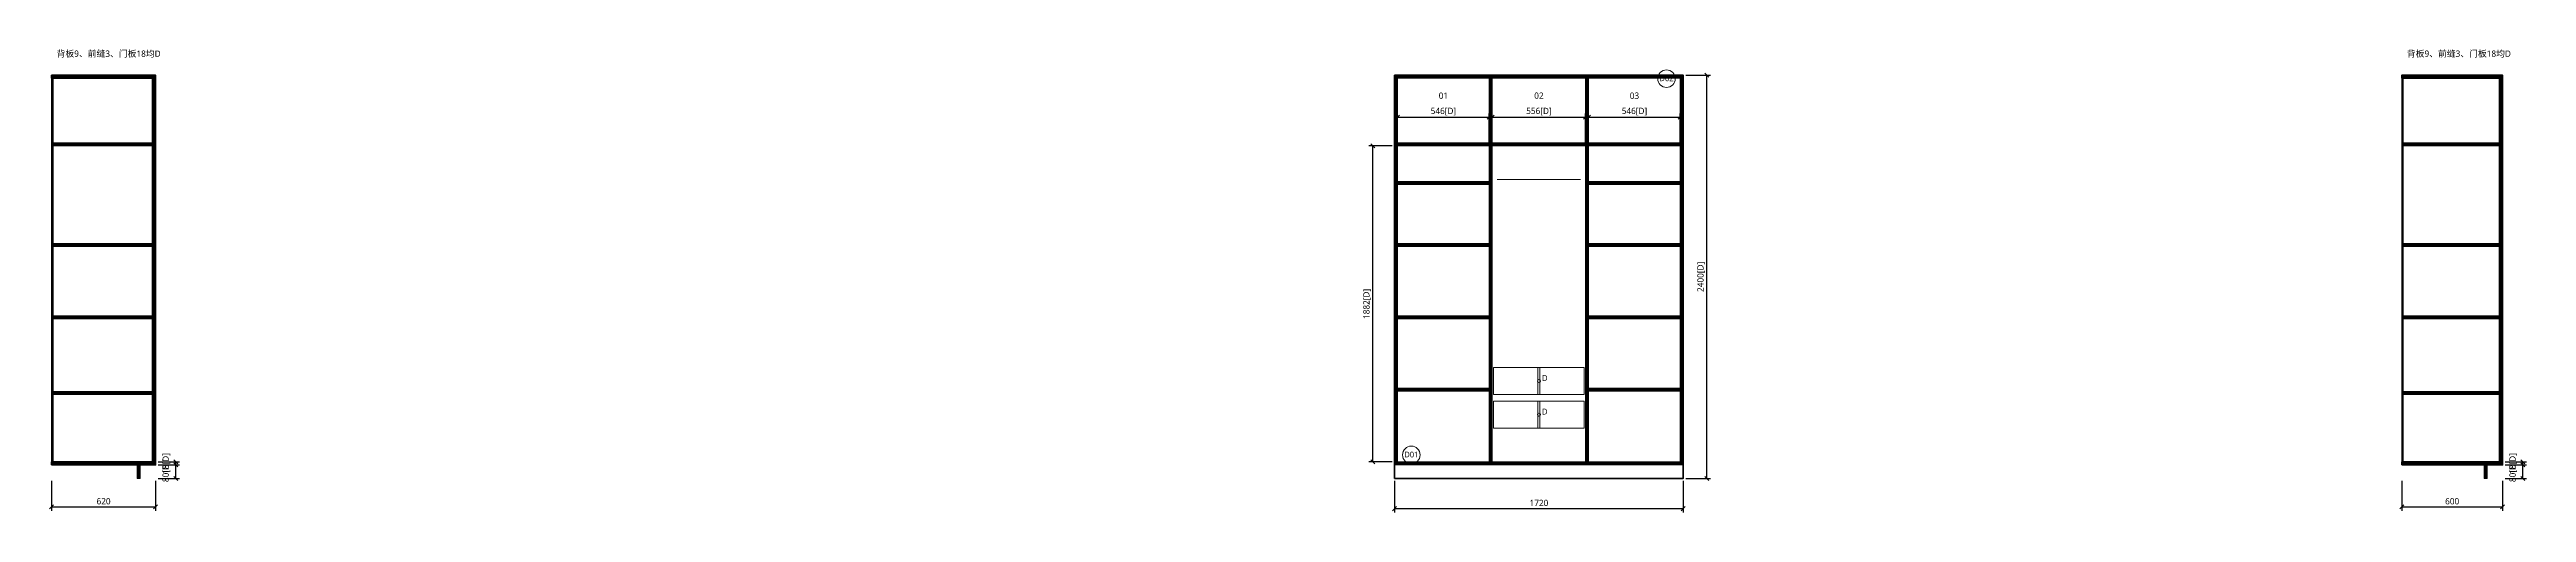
# Model space of a CAD drawing. Header units: millimetres. Extents: x -49496 to 320171, y -10186 to 2697.
# Drawn here: x 235988 to 250742, y -202 to 2553 of the extents above; entities that cross this region are included whole.
import ezdxf
from ezdxf.enums import TextEntityAlignment as Align

# ---------------------------------------------------------------- set-up
doc = ezdxf.new("R2010")
doc.units = ezdxf.units.MM
for name, color, linetype, lineweight in [('A-DETAIL', 7, 'Continuous', 18), ('A-DIM', 7, 'Continuous', 13), ('A-HATCH', 8, 'Continuous', 9), ('A-OUTLINE', 7, 'Continuous', 35), ('A-SYMBOL', 7, 'Continuous', 18), ('A-TEXT', 7, 'Continuous', 13)]:
    doc.layers.add(name, color=color, linetype=linetype, lineweight=lineweight)
doc.styles.add('CN', font='NotoSansCJK-Regular.ttc')
doc.styles.add('OpenSansCondensed-Light', font='OpenSansCondensed-Light.ttf')
doc.dimstyles.new('EZDXF', dxfattribs={"dimtxt": 0.25, "dimasz": 0.175, "dimexe": 0.375, "dimexo": 0.125, "dimgap": 0.1, "dimtad": 1, "dimlfac": 100, "dimzin": 12, "dimdsep": 46, "dimtxsty": 'OpenSansCondensed-Light', "dimblk": 'ARCHTICK', "dimcen": 2.5, "dimazin": 3, "dimtfac": 0.5, "dimtmove": 2, "dimatfit": 3, "dimarcsym": 0})

# ---------------------------------------------------------------- blocks, each defined once
blk = doc.blocks.new('_ARCHTICK')
at = {"color": 0, "linetype": 'ByBlock', "const_width": 0.15}
blk.add_lwpolyline([(-0.5, -0.5), (0.5, 0.5)], dxfattribs=at)
blk = doc.blocks.new('HW-HANDLE')
blk.add_lwpolyline([(-6, -80), (6, -80), (6, 80), (-6, 80)], close=True)
blk.add_circle((0, 0), 9)
at = {"style": 'CN'}
blk.add_attdef('STATUS', (18, 0), '', height=35, dxfattribs=at)

msp = doc.modelspace()

# ---------------------------------------------------------------- hatches: boundary and pattern name
at = {"layer": 'A-HATCH'}
h = msp.add_hatch(dxfattribs=at)
h.set_pattern_fill('ANSI31', scale=1.5)
h.paths.add_polyline_path([(236000, 2382), (236599, 2382), (236599, 2400), (236000, 2400)])
h = msp.add_hatch(dxfattribs=at)
h.set_pattern_fill('ANSI31', scale=1.5)
h.paths.add_polyline_path([(236000, 98), (236009, 98), (236009, 2382), (236000, 2382)])
h = msp.add_hatch(dxfattribs=at)
h.set_pattern_fill('ANSI31', scale=1.5)
h.paths.add_polyline_path([(236602, 80), (236620, 80), (236620, 2400), (236602, 2400)])
h = msp.add_hatch(dxfattribs=at)
h.set_pattern_fill('ANSI31', scale=1.5)
h.paths.add_polyline_path([(244000, 2382), (245720, 2382), (245720, 2400), (244000, 2400)])
h = msp.add_hatch(dxfattribs=at)
h.set_pattern_fill('ANSI31', scale=1.5)
h.paths.add_polyline_path([(244000, 80), (244018, 80), (244018, 2400), (244000, 2400)])
h = msp.add_hatch(dxfattribs=at)
h.set_pattern_fill('ANSI31', scale=1.5)
h.paths.add_polyline_path([(244564, 98), (244582, 98), (244582, 2382), (244564, 2382)])
h = msp.add_hatch(dxfattribs=at)
h.set_pattern_fill('ANSI31', scale=1.5)
h.paths.add_polyline_path([(245138, 98), (245156, 98), (245156, 2382), (245138, 2382)])
h = msp.add_hatch(dxfattribs=at)
h.set_pattern_fill('ANSI31', scale=1.5)
h.paths.add_polyline_path([(245702, 80), (245720, 80), (245720, 2400), (245702, 2400)])
h = msp.add_hatch(dxfattribs=at)
h.set_pattern_fill('ANSI31', scale=1.5)
h.paths.add_polyline_path([(250000, 2382), (250579, 2382), (250579, 2400), (250000, 2400)])
h = msp.add_hatch(dxfattribs=at)
h.set_pattern_fill('ANSI31', scale=1.5)
h.paths.add_polyline_path([(250000, 98), (250009, 98), (250009, 2382), (250000, 2382)])
h = msp.add_hatch(dxfattribs=at)
h.set_pattern_fill('ANSI31', scale=1.5)
h.paths.add_polyline_path([(250582, 80), (250600, 80), (250600, 2400), (250582, 2400)])
h = msp.add_hatch(dxfattribs=at)
h.set_pattern_fill('ANSI31', scale=1.5)
h.paths.add_polyline_path([(236009, 1980), (236599, 1980), (236599, 1998), (236009, 1998)])
h = msp.add_hatch(dxfattribs=at)
h.set_pattern_fill('ANSI31', scale=1.5)
h.paths.add_polyline_path([(244018, 1980), (245702, 1980), (245702, 1998), (244018, 1998)])
h = msp.add_hatch(dxfattribs=at)
h.set_pattern_fill('ANSI31', scale=1.5)
h.paths.add_polyline_path([(250009, 1980), (250579, 1980), (250579, 1998), (250009, 1998)])
h = msp.add_hatch(dxfattribs=at)
h.set_pattern_fill('ANSI31', scale=1.5)
h.paths.add_polyline_path([(244018, 1750), (244564, 1750), (244564, 1768), (244018, 1768)])
h = msp.add_hatch(dxfattribs=at)
h.set_pattern_fill('ANSI31', scale=1.5)
h.paths.add_polyline_path([(245156, 1750), (245702, 1750), (245702, 1768), (245156, 1768)])
h = msp.add_hatch(dxfattribs=at)
h.set_pattern_fill('ANSI31', scale=1.5)
h.paths.add_polyline_path([(236009, 1380), (236599, 1380), (236599, 1398), (236009, 1398)])
h = msp.add_hatch(dxfattribs=at)
h.set_pattern_fill('ANSI31', scale=1.5)
h.paths.add_polyline_path([(244018, 1380), (244564, 1380), (244564, 1398), (244018, 1398)])
h = msp.add_hatch(dxfattribs=at)
h.set_pattern_fill('ANSI31', scale=1.5)
h.paths.add_polyline_path([(245156, 1380), (245702, 1380), (245702, 1398), (245156, 1398)])
h = msp.add_hatch(dxfattribs=at)
h.set_pattern_fill('ANSI31', scale=1.5)
h.paths.add_polyline_path([(250009, 1380), (250579, 1380), (250579, 1398), (250009, 1398)])
h = msp.add_hatch(dxfattribs=at)
h.set_pattern_fill('ANSI31', scale=1.5)
h.paths.add_polyline_path([(236009, 950), (236599, 950), (236599, 968), (236009, 968)])
h = msp.add_hatch(dxfattribs=at)
h.set_pattern_fill('ANSI31', scale=1.5)
h.paths.add_polyline_path([(244018, 950), (244564, 950), (244564, 968), (244018, 968)])
h = msp.add_hatch(dxfattribs=at)
h.set_pattern_fill('ANSI31', scale=1.5)
h.paths.add_polyline_path([(245156, 950), (245702, 950), (245702, 968), (245156, 968)])
h = msp.add_hatch(dxfattribs=at)
h.set_pattern_fill('ANSI31', scale=1.5)
h.paths.add_polyline_path([(250009, 950), (250579, 950), (250579, 968), (250009, 968)])
h = msp.add_hatch(dxfattribs=at)
h.set_pattern_fill('ANSI31', scale=1.5)
h.paths.add_polyline_path([(236009, 500), (236599, 500), (236599, 518), (236009, 518)])
h = msp.add_hatch(dxfattribs=at)
h.set_pattern_fill('ANSI31', scale=1.5)
h.paths.add_polyline_path([(244018, 520), (244564, 520), (244564, 538), (244018, 538)])
h = msp.add_hatch(dxfattribs=at)
h.set_pattern_fill('ANSI31', scale=1.5)
h.paths.add_polyline_path([(245156, 520), (245702, 520), (245702, 538), (245156, 538)])
h = msp.add_hatch(dxfattribs=at)
h.set_pattern_fill('ANSI31', scale=1.5)
h.paths.add_polyline_path([(250009, 500), (250579, 500), (250579, 518), (250009, 518)])
h = msp.add_hatch(dxfattribs=at)
h.set_pattern_fill('ANSI31', scale=1.5)
h.paths.add_polyline_path([(236000, 80), (236599, 80), (236599, 98), (236000, 98)])
h = msp.add_hatch(dxfattribs=at)
h.set_pattern_fill('ANSI31', scale=1.5)
h.paths.add_polyline_path([(236510, 0), (236528, 0), (236528, 80), (236510, 80)])
h = msp.add_hatch(dxfattribs=at)
h.set_pattern_fill('ANSI31', scale=1.5)
h.paths.add_polyline_path([(244000, 80), (245720, 80), (245720, 98), (244000, 98)])
h = msp.add_hatch(dxfattribs=at)
h.set_pattern_fill('ANSI31', scale=1.5)
h.paths.add_polyline_path([(250000, 80), (250579, 80), (250579, 98), (250000, 98)])
h = msp.add_hatch(dxfattribs=at)
h.set_pattern_fill('ANSI31', scale=1.5)
h.paths.add_polyline_path([(250490, 0), (250508, 0), (250508, 80), (250490, 80)])

# ---------------------------------------------------------------- linework, layer by layer
at = {"layer": 'A-DETAIL'}
for points in [[(236000, 98), (236009, 98), (236009, 2382), (236000, 2382)], [(244000, 2382), (245720, 2382), (245720, 2400), (244000, 2400)], [(244000, 80), (244018, 80), (244018, 2400), (244000, 2400)], [(244564, 98), (244582, 98), (244582, 2382), (244564, 2382)], [(245138, 98), (245156, 98), (245156, 2382), (245138, 2382)], [(245702, 80), (245720, 80), (245720, 2400), (245702, 2400)], [(250000, 98), (250009, 98), (250009, 2382), (250000, 2382)], [(236009, 1980), (236599, 1980), (236599, 1998), (236009, 1998)], [(244018, 1980), (245702, 1980), (245702, 1998), (244018, 1998)], [(250009, 1980), (250579, 1980), (250579, 1998), (250009, 1998)], [(244018, 1750), (244564, 1750), (244564, 1768), (244018, 1768)], [(245156, 1750), (245702, 1750), (245702, 1768), (245156, 1768)], [(236009, 1380), (236599, 1380), (236599, 1398), (236009, 1398)], [(244018, 1380), (244564, 1380), (244564, 1398), (244018, 1398)], [(245156, 1380), (245702, 1380), (245702, 1398), (245156, 1398)], [(250009, 1380), (250579, 1380), (250579, 1398), (250009, 1398)], [(236009, 950), (236599, 950), (236599, 968), (236009, 968)], [(244018, 950), (244564, 950), (244564, 968), (244018, 968)], [(245156, 950), (245702, 950), (245702, 968), (245156, 968)], [(250009, 950), (250579, 950), (250579, 968), (250009, 968)], [(244590, 500), (245130, 500), (245130, 660), (244590, 660)], [(236009, 500), (236599, 500), (236599, 518), (236009, 518)], [(244018, 520), (244564, 520), (244564, 538), (244018, 538)], [(244590, 300), (245130, 300), (245130, 460), (244590, 460)], [(245156, 520), (245702, 520), (245702, 538), (245156, 538)], [(250009, 500), (250579, 500), (250579, 518), (250009, 518)], [(236510, 0), (236528, 0), (236528, 80), (236510, 80)], [(244000, 80), (245720, 80), (245720, 98), (244000, 98)], [(250490, 0), (250508, 0), (250508, 80), (250490, 80)]]:
    msp.add_lwpolyline(points, close=True, dxfattribs=at)
at = {"layer": 'A-OUTLINE'}
for points in [[(236000, 2382), (236599, 2382), (236599, 2400), (236000, 2400)], [(236602, 80), (236620, 80), (236620, 2400), (236602, 2400)], [(244000, 0), (245720, 0), (245720, 2400), (244000, 2400)], [(250000, 2382), (250579, 2382), (250579, 2400), (250000, 2400)], [(250582, 80), (250600, 80), (250600, 2400), (250582, 2400)], [(236000, 80), (236599, 80), (236599, 98), (236000, 98)], [(250000, 80), (250579, 80), (250579, 98), (250000, 98)]]:
    msp.add_lwpolyline(points, close=True, dxfattribs=at)
at = {"layer": 'A-SYMBOL'}
msp.add_line((244612, 1780), (245108, 1780), dxfattribs=at)
for centre in [(245620, 2380), (244100, 140)]:
    msp.add_circle(centre, 52.5, dxfattribs=at)

# ---------------------------------------------------------------- block references
for p in [(244860, 580), (244860, 380)]:
    msp.add_blockref('HW-HANDLE', p, dxfattribs=at).add_auto_attribs({'STATUS': 'D'})

# ---------------------------------------------------------------- texts
at = {"layer": 'A-SYMBOL', "style": 'CN'}
for s, p in [('D02', (245620, 2365)), ('D01', (244100, 125))]:
    msp.add_text(s, height=34.5, dxfattribs=at).set_placement(p, align=Align.CENTER)
at = {"layer": 'A-TEXT', "style": 'CN'}
for p in [(236030, 2510), (250030, 2510)]:
    msp.add_text('背板9、前缝3、门板18均D', height=37.5, dxfattribs=at).set_placement(p)
for s, p in [('01', (244291, 2260)), ('02', (244860, 2260)), ('03', (245429, 2260))]:
    msp.add_text(s, height=37.5, dxfattribs=at).set_placement(p, align=Align.CENTER)

# ---------------------------------------------------------------- dimensions: what is measured, and where the dimension line sits
at = {"layer": 'A-DIM'}
for base, p1, p2 in [((245860, 0), (245720, 0), (245720, 2400)), ((243870, 98), (244000, 98), (244000, 1980)), ((236740, 80), (236620, 80), (236620, 98)), ((250720, 80), (250600, 80), (250600, 98)), ((236740, 0), (236620, 0), (236620, 80)), ((250720, 0), (250600, 0), (250600, 80))]:
    msp.add_linear_dim(base=base, p1=p1, p2=p2, angle=90, dimstyle='EZDXF', override={"dimscale": 15, "dimtxt": 2.5, "dimasz": 2, "dimexe": 1.5, "dimexo": 1, "dimgap": 1, "dimtad": 1, "dimdec": 0, "dimlfac": 1, "dimzin": 8, "dimpost": '<>[D]', "dimtxsty": 'CN', "dimtsz": 0.8, "dimclrd": 0, "dimclre": 0, "dimclrt": 0}, dxfattribs=at).render()
for base, p1, p2, override in [((244018, 2150), (244018, 1980), (244564, 1980), {"dimscale": 15, "dimtxt": 2.5, "dimasz": 2, "dimexe": 1.5, "dimexo": 1, "dimgap": 1, "dimtad": 1, "dimdec": 0, "dimlfac": 1, "dimzin": 8, "dimpost": '<>[D]', "dimtxsty": 'CN', "dimtsz": 0.8, "dimclrd": 0, "dimclre": 0, "dimclrt": 0}), ((244582, 2150), (244582, 1980), (245138, 1980), {"dimscale": 15, "dimtxt": 2.5, "dimasz": 2, "dimexe": 1.5, "dimexo": 1, "dimgap": 1, "dimtad": 1, "dimdec": 0, "dimlfac": 1, "dimzin": 8, "dimpost": '<>[D]', "dimtxsty": 'CN', "dimtsz": 0.8, "dimclrd": 0, "dimclre": 0, "dimclrt": 0}), ((245156, 2150), (245156, 1980), (245702, 1980), {"dimscale": 15, "dimtxt": 2.5, "dimasz": 2, "dimexe": 1.5, "dimexo": 1, "dimgap": 1, "dimtad": 1, "dimdec": 0, "dimlfac": 1, "dimzin": 8, "dimpost": '<>[D]', "dimtxsty": 'CN', "dimtsz": 0.8, "dimclrd": 0, "dimclre": 0, "dimclrt": 0}), ((236000, -170), (236000, 0), (236620, 0), {"dimscale": 15, "dimtxt": 2.5, "dimasz": 2, "dimexe": 1.5, "dimexo": 1, "dimgap": 1, "dimtad": 1, "dimdec": 0, "dimlfac": 1, "dimzin": 8, "dimpost": '', "dimtxsty": 'CN', "dimtsz": 0.8, "dimclrd": 0, "dimclre": 0, "dimclrt": 0}), ((244000, -180), (244000, 0), (245720, 0), {"dimscale": 15, "dimtxt": 2.5, "dimasz": 2, "dimexe": 1.5, "dimexo": 1, "dimgap": 1, "dimtad": 1, "dimdec": 0, "dimlfac": 1, "dimzin": 8, "dimpost": '', "dimtxsty": 'CN', "dimtsz": 0.8, "dimclrd": 0, "dimclre": 0, "dimclrt": 0}), ((250000, -170), (250000, 0), (250600, 0), {"dimscale": 15, "dimtxt": 2.5, "dimasz": 2, "dimexe": 1.5, "dimexo": 1, "dimgap": 1, "dimtad": 1, "dimdec": 0, "dimlfac": 1, "dimzin": 8, "dimpost": '', "dimtxsty": 'CN', "dimtsz": 0.8, "dimclrd": 0, "dimclre": 0, "dimclrt": 0})]:
    msp.add_linear_dim(base=base, p1=p1, p2=p2, dimstyle='EZDXF', override=override, dxfattribs=at).render()

doc.saveas('drawing.dxf')
